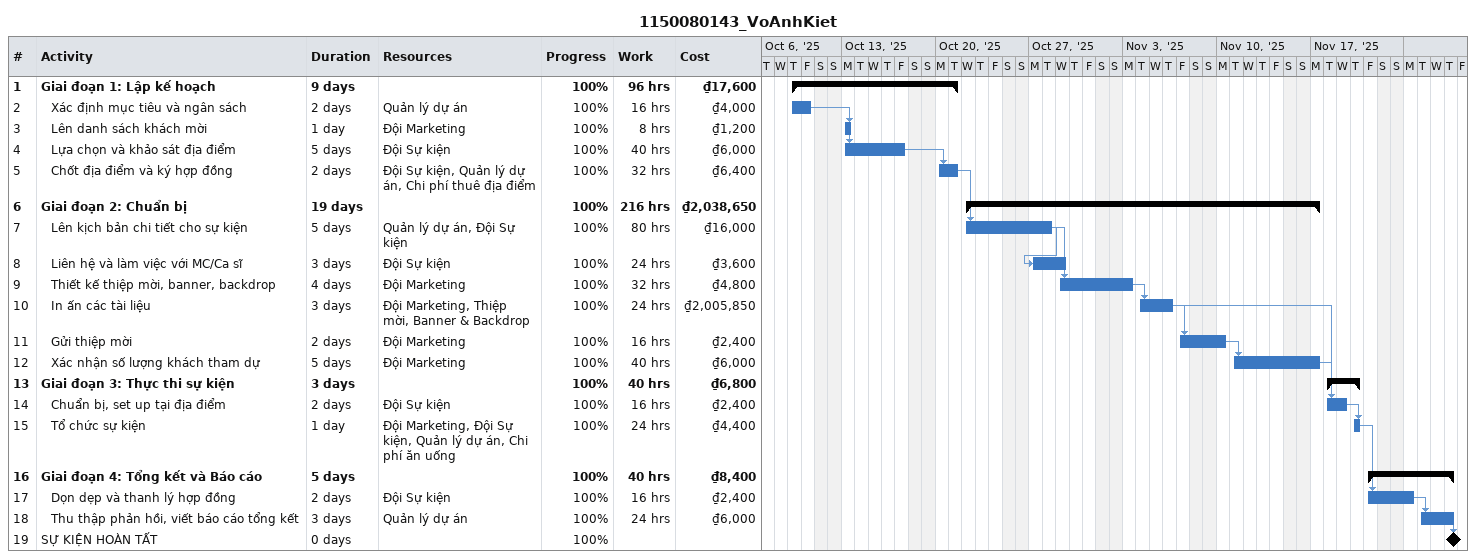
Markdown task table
1150080143_VoAnhKiet

| ID | Level | Task | Duration | Start | Finish | Predecessors | Resources | % complete | Work (h) | Cost (₫) |
|---|---|---|---|---|---|---|---|---|---|---|
| 1 | 1 | **Giai đoạn 1: Lập kế hoạch** | 9d | 2025-10-09 | 2025-10-21 |  |  | 100 | 96 | 17600 |
| 2 | 2 | Xác định mục tiêu và ngân sách | 2d | 2025-10-09 | 2025-10-10 |  | Quản lý dự án | 100 | 16 | 4000 |
| 3 | 2 | Lên danh sách khách mời | 1d | 2025-10-13 | 2025-10-13 | 2 | Đội Marketing | 100 | 8 | 1200 |
| 4 | 2 | Lựa chọn và khảo sát địa điểm | 5d | 2025-10-13 | 2025-10-17 | 2 | Đội Sự kiện | 100 | 40 | 6000 |
| 5 | 2 | Chốt địa điểm và ký hợp đồng | 2d | 2025-10-20 | 2025-10-21 | 4 | Đội Sự kiện, Quản lý dự án, Chi phí thuê địa điểm | 100 | 32 | 6400 |
| 6 | 1 | **Giai đoạn 2: Chuẩn bị** | 19d | 2025-10-22 | 2025-11-17 |  |  | 100 | 216 | 2038650 |
| 7 | 2 | Lên kịch bản chi tiết cho sự kiện | 5d | 2025-10-22 | 2025-10-28 | 5 | Quản lý dự án, Đội Sự kiện | 100 | 80 | 16000 |
| 8 | 2 | Liên hệ và làm việc với MC/Ca sĩ | 3d | 2025-10-27 | 2025-10-29 | 7 | Đội Sự kiện | 100 | 24 | 3600 |
| 9 | 2 | Thiết kế thiệp mời, banner, backdrop | 4d | 2025-10-29 | 2025-11-03 | 7 | Đội Marketing | 100 | 32 | 4800 |
| 10 | 2 | In ấn các tài liệu | 3d | 2025-11-04 | 2025-11-06 | 9 | Đội Marketing, Thiệp mời, Banner & Backdrop | 100 | 24 | 2005850 |
| 11 | 2 | Gửi thiệp mời | 2d | 2025-11-07 | 2025-11-10 | 10 | Đội Marketing | 100 | 16 | 2400 |
| 12 | 2 | Xác nhận số lượng khách tham dự | 5d | 2025-11-11 | 2025-11-17 | 11 | Đội Marketing | 100 | 40 | 6000 |
| 13 | 1 | **Giai đoạn 3: Thực thi sự kiện** | 3d | 2025-11-18 | 2025-11-20 |  |  | 100 | 40 | 6800 |
| 14 | 2 | Chuẩn bị, set up tại địa điểm | 2d | 2025-11-18 | 2025-11-19 | 10, 12 | Đội Sự kiện | 100 | 16 | 2400 |
| 15 | 2 | Tổ chức sự kiện | 1d | 2025-11-20 | 2025-11-20 | 14 | Đội Marketing, Đội Sự kiện, Quản lý dự án, Chi phí ăn uống | 100 | 24 | 4400 |
| 16 | 1 | **Giai đoạn 4: Tổng kết và Báo cáo** | 5d | 2025-11-21 | 2025-11-27 |  |  | 100 | 40 | 8400 |
| 17 | 2 | Dọn dẹp và thanh lý hợp đồng | 2d | 2025-11-21 | 2025-11-24 | 15 | Đội Sự kiện | 100 | 16 | 2400 |
| 18 | 2 | Thu thập phản hồi, viết báo cáo tổng kết | 3d | 2025-11-25 | 2025-11-27 | 17 | Quản lý dự án | 100 | 24 | 6000 |
| 19 | 1 | SỰ KIỆN HOÀN TẤT | 0d | 2025-11-27 | 2025-11-27 | 18 |  | 100 |  |  |
